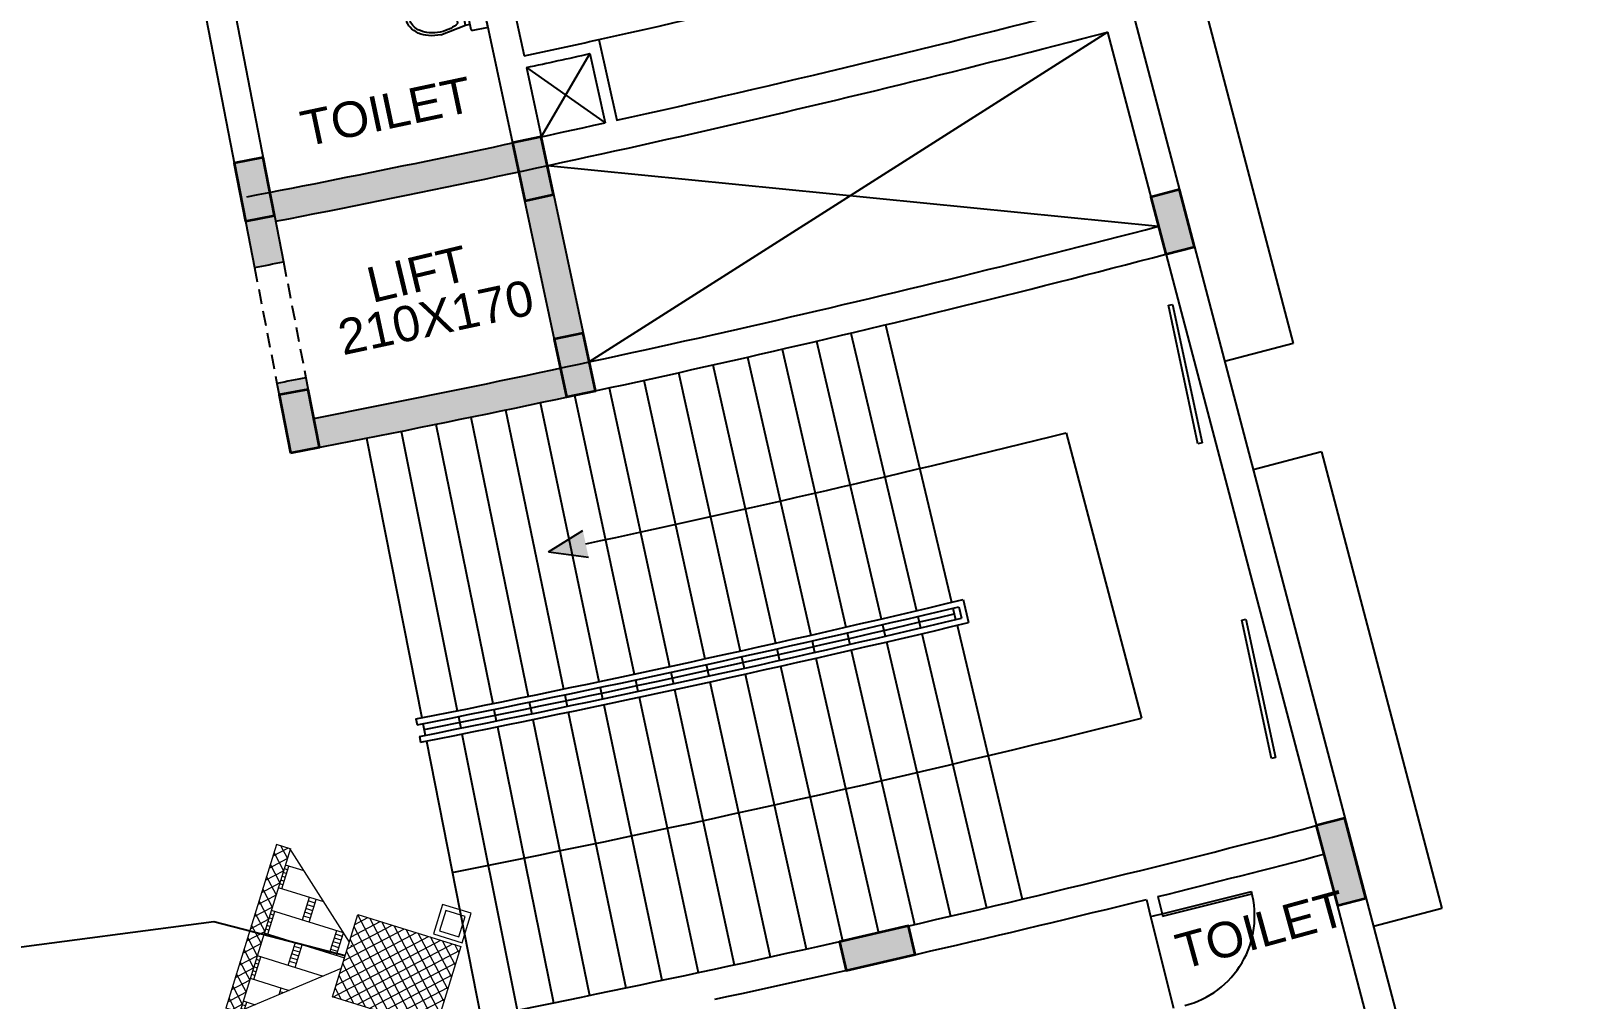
# Model space of a CAD drawing. Header units: inches. Extents: x -221585 to 401252, y -284294 to 332380.
# Drawn here: x 158763 to 160065, y 39393 to 40213 of the extents above; entities that cross this region are included whole.
import ezdxf
from ezdxf.enums import TextEntityAlignment as Align

# ---------------------------------------------------------------- set-up
doc = ezdxf.new("R2010")
doc.units = ezdxf.units.IN
doc.header["$MEASUREMENT"] = 0
doc.linetypes.add('HIDDEN2', pattern=[0.1875, 0.125, -0.0625])
for name, color, linetype, lineweight in [('A-SEC-TXT', 3, 'Continuous', 0), ('A-WALL', 1, 'Continuous', 9), ('column fa 25', 3, 'Continuous', 35), ('FURN', 56, 'Continuous', 0), ('text', 72, 'HIDDEN2', 5)]:
    doc.layers.add(name, color=color, linetype=linetype, lineweight=lineweight)
for name, color, linetype in [('A-TEXT', 3, 'Continuous'), ('AC-GRND-PATT', 251, 'Continuous'), ('LINE2', 2, 'Continuous')]:
    doc.layers.add(name, color=color, linetype=linetype)
doc.styles.add('DIM', font='arial.ttf')
doc.styles.get("Standard").update_dxf_attribs({"font": 'arial.ttf'})
pattern_1 = [(135.0000000000003, (-206628.5231979876, -439172.1450680238), (31.07679027994059, 31.076790279941), []), (45.00000000000047, (-206628.5231979876, -439172.1450680238), (31.076790279941, -31.07679027994059), [])]

# ---------------------------------------------------------------- blocks, each defined once
blk = doc.blocks.new('WC-B1')
at = {"layer": 'LINE2', "color": 0, "ltscale": 0.02}
for p, q in [((-0.397079491263753, 0.1794410837325699), (-0.1750834904582916, 0.1402971991813899)), ((-0.1750834904582916, 0.1402971991813899), (-0.1750834904582916, -0.1446811680377493)), ((-0.1347205864226453, 0.1889725357505369), (-0.1347205864226453, -0.1933565046068963)), ((-0.0048347118869287, 0.1996225357505352), (-0.1240705864227038, 0.1996225357505352)), ((0.0058152881130127, -0.1933565046069816), (0.0058152881130127, 0.1889725357505369)), ((-0.2356278465121022, 0.1118069695489794), (-0.2356278465121022, -0.1161909384053672)), ((-0.397079491263753, -0.1838250525892135), (-0.1750834904582916, -0.1446811680377493)), ((-0.1240705864227038, -0.2040065046068946), (-0.0048347118869287, -0.2040065046069799))]:
    blk.add_line(p, q, dxfattribs=at)
at = {"layer": 'LINE2', "color": 0}
for p, q in [((-0.1750834904582916, 0.1402971991813899), (-0.1347205864226453, 0.1402971991813899)), ((-0.2713942318347335, 0.0648533599364214), (-0.2713942318347335, -0.0755935752061987)), ((-0.1345353762458217, 0), (0, 0)), ((-0.0708810312456763, 0.0670453443646295), (-0.0708810312456763, -0.0734015907779622)), ((-0.335048576834879, -0.0021919844282081), (-0.2005132005890573, -0.0021919844282081)), ((-0.1750834904582916, -0.1446811680377493), (-0.1347205864226453, -0.1446811680377493))]:
    blk.add_line(p, q, dxfattribs=at)
at = {"layer": 'LINE2', "color": 0, "ltscale": 0.02}
blk.add_lwpolyline([(-0.3970794626550287, -0.1596073101674733, 0.0680142051726916), (-0.303989464682104, -0.14688557584509, 0.0753354550649287), (-0.2356278465121022, -0.1161909384053672, 0.1070858103720324)], format="xyb", dxfattribs=at)
at = {"layer": 'LINE2', "color": 0}
blk.add_circle((-0.2713942318347335, -0.0021919844282081), 0.0342181163962987, dxfattribs=at)
at = {"layer": 'LINE2', "color": 0, "ltscale": 0.02}
blk.add_circle((-0.0708810312456763, 0), 0.0239466213862701, dxfattribs=at)
for centre, radius, start, end in [((-0.4247331676554041, -0.1017809503930493), 0.2773353267845238, 106.0009450080911, 124.6951535312713), ((-0.4230685023067054, -0.0984155860979854), 0.2500872498398755, 105.5637382143799, 123.9174305369876), ((-0.3970794626552561, -0.1982148776830002), 0.3776559614155782, 89.99999999996746, 106.0009450080231), ((-0.3970794626552561, -0.191725825483104), 0.3469491667941817, 89.99999999996746, 105.5637382143258), ((-0.397079462654915, -0.191725825483104), 0.346949166794183, 74.43626178567415, 90.00000000003256), ((-0.371090423003352, -0.0984155860979854), 0.2500872498398363, 57.20319978272723, 74.43626178564061), ((-0.1240705864227038, 0.1889725357505369), 0.01065, 90, 179.9999999999788), ((-0.0048347118869287, 0.1889725357505369), 0.01065, 0, 90), ((-0.5314355851180608, -0.0021919844282934), 0.1280027537695292, 149.1075591623081, 180), ((-0.466981702558428, -0.040755288867075), 0.2031122167303641, 124.6951535311918, 149.1075591622598), ((-0.5231637811583596, -0.0021919844282934), 0.1080205249040812, 148.3665189498175, 180), ((-0.4627438062439069, -0.0394112879350246), 0.1789842474825947, 123.9174305369785, 148.3665189498292), ((-0.5314355851180608, -0.0021919844282934), 0.1280027537695369, 180, 210.8924408376919), ((-0.466981702558428, 0.0363713200109146), 0.2031122167303424, 210.8924408377402, 235.3048464688081), ((-0.5231637811583596, -0.0021919844282934), 0.1080205249040989, 180, 211.6334810501825), ((-0.4627438062439069, 0.0350273190788926), 0.1789842474826144, 211.6334810501708, 236.0825694630214), ((-0.4247331676554041, 0.0973969815366616), 0.2773353267845231, 235.3048464687287, 253.9990549919088), ((-0.4230685023067054, 0.094031617241825), 0.2500872498398702, 236.0825694630124, 254.43626178562), ((-0.3970794626552561, 0.1938309088263565), 0.3776559614155729, 253.9990549919769, 270.0000000000326), ((-0.3970794626552561, 0.1873418566264604), 0.346949166794183, 254.4362617856742, 270.0000000000326), ((-0.1240705864227038, -0.1933565046068963), 0.01065, 179.9999999999804, 269.9999999999609), ((-0.0048347118869287, -0.1933565046069816), 0.01065, 269.9999999999739, 0)]:
    blk.add_arc(centre, radius, start, end, dxfattribs=at)
blk = doc.blocks.new('TRTH')
at = {"color": 1, "ltscale": 8}
for p, q in [((-589.8393136805753, -68.75925391937484), (-589.8393136805753, -67.97951037179017)), ((-589.8193136805753, -68.75925391937484), (-589.8193136805753, -67.97925391937488)), ((-589.8393136805753, -68.75925391937484), (-589.8193136805753, -68.75925391937484)), ((-589.8393136805753, -68.85925391937485), (-589.0393136805752, -68.85925391937485))]:
    blk.add_line(p, q, dxfattribs=at)
blk.add_arc((-589.8193136805753, -68.75925391937484), 0.7799999999999728, 0, 91.4692835813525, dxfattribs=at)
blk = doc.blocks.new('ad')
at = {"layer": 'column fa 25', "ltscale": 10}
h = blk.add_hatch(color=3, dxfattribs=at)
h.set_gradient(color1=(141, 141, 141), color2=(145, 145, 145), one_color=1, tint=0.5699999928474426, name='CYLINDER')
h.paths.add_polyline_path([(177442.8026615202, 119905.9636786617), (177467.8026615202, 119905.9636786617), (177467.8026615202, 119955.9636786617), (177442.8026615202, 119955.9636786617)])
blk.add_lwpolyline([(177442.8026615202, 119905.9636786617), (177467.8026615202, 119905.9636786617), (177467.8026615202, 119955.9636786617), (177442.8026615202, 119955.9636786617)], close=True, dxfattribs=at)
blk = doc.blocks.new('ddfe')
at = {"layer": 'column fa 25', "ltscale": 10}
h = blk.add_hatch(color=3, dxfattribs=at)
h.set_gradient(color1=(141, 141, 141), color2=(145, 145, 145), one_color=1, tint=0.5699999928474426, name='CYLINDER')
h.paths.add_polyline_path([(177039.0371168449, 119902.3598854549), (177064.0371168449, 119902.3598854549), (177064.0371168449, 119962.3598854549), (177039.0371168449, 119962.3598854549)])
at = {"layer": 'column fa 25', "color": 2, "ltscale": 10}
blk.add_lwpolyline([(177039.0371168449, 119902.3598854549), (177064.0371168449, 119902.3598854549), (177064.0371168449, 119962.3598854549), (177039.0371168449, 119962.3598854549)], close=True, dxfattribs=at)
blk = doc.blocks.new('dd')
at = {"layer": 'column fa 25', "ltscale": 10}
h = blk.add_hatch(color=3, dxfattribs=at)
h.set_gradient(color1=(141, 141, 141), color2=(145, 145, 145), one_color=1, tint=0.5699999928474426, name='CYLINDER')
h.paths.add_polyline_path([(177327.7670854307, 119885.9636786617), (177352.7670854306, 119885.9636786617), (177352.7670854306, 119955.9636786617), (177327.7670854306, 119955.9636786617)])
at = {"layer": 'column fa 25', "color": 1, "ltscale": 10}
blk.add_lwpolyline([(177327.7670854307, 119885.9636786617), (177352.7670854307, 119885.9636786617), (177352.7670854307, 119955.9636786617), (177327.7670854307, 119955.9636786617)], close=True, dxfattribs=at)
blk = doc.blocks.new('A$C08703A85')
at = {"layer": 'AC-GRND-PATT', "lineweight": -2, "ltscale": 0.1}
h = blk.add_hatch(dxfattribs=at)
h.set_pattern_fill('ANSI37', color=0, scale=351.5937463113331, angle=-2.691e-13)
h.set_pattern_definition(pattern_1)
h.paths.add_polyline_path([(-0.003734150435775518, 836.800141538959), (67.48671045014635, 836.800141538959), (70.3150150985457, 834.4036621111445), (70.3150150985457, 5.948316450696439), (63.24153318116441, 0.001329909544438124), (-0.003734150435775518, 0.001329909544438124)])
h = blk.add_hatch(dxfattribs=at)
h.set_pattern_fill('BRSTONE', color=0, scale=351.5937463113331, angle=-2.691e-13)
h.set_pattern_definition([(180.000000000001, (-206628.5231979876, -439172.1450680238), (-6.724011267479903e-13, 116.02593628274), []), (90, (-206944.9575696974, -439172.1450680238), (175.7968731556658, 116.025936282741), [116.02593628274, -116.02593628274]), (90, (-206909.7981950431, -439172.1450680238), (175.7968731556658, 116.025936282741), [116.02593628274, -116.02593628274]), (180.000000000001, (-206944.9575696974, -439152.8074119729), (-175.7968731556674, 116.025936282739), [-316.4343716801998, 35.1593746311333]), (180.000000000001, (-206944.9575696974, -439133.469755922), (-175.7968731556674, 116.025936282739), [-316.4343716801998, 35.1593746311333]), (180.000000000001, (-206944.9575696974, -439114.132099886), (-175.7968731556674, 116.025936282739), [-316.4343716801998, 35.1593746311333]), (180.000000000001, (-206944.9575696974, -439094.794443835), (-175.7968731556674, 116.025936282739), [-316.4343716801998, 35.1593746311333]), (180.000000000001, (-206944.9575696974, -439075.4567877841), (-175.7968731556674, 116.025936282739), [-316.4343716801998, 35.1593746311333])])
h.paths.add_polyline_path([(70.3150150985457, 834.4036621111445), (481.4555202932097, 486.0360413151793), (481.4555202932097, 351.6121742981486), (70.3150150985457, 5.948316450696439)])
h = blk.add_hatch(dxfattribs=at)
h.set_pattern_fill('ANSI37', color=0, scale=351.5937463113331, angle=-2.691e-13)
h.set_pattern_definition(pattern_1)
h.paths.add_polyline_path([(1008.846139809582, 627.6013600486331), (1008.846139809582, 205.6888644653372), (481.4555202932097, 205.6888644653372), (481.4555202932097, 416.6451122718863), (481.4555202932097, 627.6013600486331)])
at = {"layer": 'A-WALL', "color": 10, "lineweight": -2, "ltscale": 0.1}
for p, q in [((-0.003734150435775518, 836.800141538959), (-0.003734150435775518, 0.001329909544438124)), ((70.3150150985457, 836.800141538959), (-0.003734150435775518, 836.800141538959)), ((481.4555202932097, 486.0360413151793), (67.48671045014635, 836.800141538959)), ((70.3150150985457, 838.5576078253798), (70.3150150985457, 0.001329909544438124)), ((481.4555202932097, 205.6888644653372), (481.4555202932097, 627.6013600486331)), ((481.4555202932097, 627.6013600486331), (1008.846139809582, 627.6013600486331)), ((1008.846139809582, 627.6013600486331), (1008.846139809582, 205.6888644653372)), ((498.59251584718, 471.5155203151517), (494.5514070005156, 474.9396330821328)), ((481.4555202932097, 205.6888644653372), (481.4555202932097, 416.6451122718863)), ((481.4555202932097, 351.6121742981486), (63.24153318116441, 0.001329909544438124)), ((1008.846139809582, 205.6888644653372), (481.4555202932097, 205.6888644653372))]:
    blk.add_line(p, q, dxfattribs=at)
at = {"layer": 'A-WALL', "color": 10, "linetype": 'ByBlock', "lineweight": -2, "ltscale": 0.1}
blk.add_line((70.3150150985457, 0.001329909544438124), (-0.003734150435775518, 0.001329909544438124), dxfattribs=at)
blk = doc.blocks.new('A$C1C8104B6')
at = {"color": 6}
for points in [[(736.5003980866168, 0.0002716926392167807), (887, 0.0002716926392167807), (887, 146), (736.5003980866168, 146)], [(759.5003980866168, 23.00027169263922), (864, 23.00027169263922), (864, 123), (759.5003980866168, 123)]]:
    blk.add_lwpolyline(points, close=True, dxfattribs=at)
at = {"layer": 'A-SEC-TXT', "rotation": 270}
blk.add_blockref('A$C08703A85', (89.89903803798393, 1008.846411502222), dxfattribs=at)

msp = doc.modelspace()

# ---------------------------------------------------------------- hatches: boundary and pattern name
at = {"ltscale": 10}
h = msp.add_hatch(color=4, dxfattribs=at)
h.dxf.hatch_style = 1
edge = h.paths.add_edge_path()
edge.add_arc((156753.2400814013, 51473.03939149552), 11609.56133495549, 280.8636872177116, 282.1450745336707, ccw=False)
edge.add_line((158941.3296501107, 40071.54043612137), (158952.7507551948, 40012.63738391158))
edge.add_arc((153574.6370992162, 67920.38448301819), 28421.23246174097, 280.9077770543814, 280.9581758149061)
edge.add_line((158977.2970041893, 40017.37889947015), (158970.6347032548, 40051.73895980563))
edge.add_arc((156807.9850939933, 51204.06432900447), 11360.07986208351, 280.97453807958, 282.0342236718171)
edge.add_line((159176.5153582371, 40093.64224610064), (159211.9632698748, 39927.3790644863))
edge.add_arc((156822.1491805202, 51134.47308125373), 11459.06486945344, 280.97135196870903, 282.0375255584031, ccw=False)
edge.add_line((159003.0172705623, 39884.85166290466), (158996.3321497169, 39919.20729851173))
edge.add_arc((140515.3718015334, 135429.2056345302), 97281.57933307505, 280.9365473623659, 280.95126063165924, ccw=False)
edge.add_line((158971.8050512905, 39914.46462962229), (158983.2261558836, 39855.561579945))
edge.add_arc((156776.0180588678, 51360.10409042455), 11714.36152587767, 280.8605322741855, 282.1503137187394)
edge.add_line((159241.6230487077, 39908.15849183564), (159195.7492101118, 40123.32293925504))
h = msp.add_hatch(color=2, dxfattribs=at)
h.dxf.hatch_style = 1
h.paths.add_polyline_path([(159235.7938361037, 39767.37437399285), (159201.8620170316, 39771.9326867708), (159231.0149754405, 39789.88405376417)])

# ---------------------------------------------------------------- linework, layer by layer
at = {"color": 4, "ltscale": 10}
for p, q in [((158846.1537667382, 40562.39924410038), (158952.7488715179, 40012.64709876131)), ((159139.489550605, 40387.20054183353), (159181.1529881625, 40191.78435705311)), ((159121.2563936092, 40352.82623752201), (159171.3024300302, 40118.09271397983)), ((158920.191567607, 40311.89370234552), (158965.8759168729, 40076.28186004522)), ((159244.5830548553, 40205.65757000583), (159259.6667441987, 40137.29745594334)), ((159236.9735793488, 40193.73343975772), (159249.9016342599, 40135.14278012482)), ((159183.2381627442, 40182.00415442843), (159241.6230487076, 39908.15849183552)), ((159175.4727725957, 40098.53233967652), (159213.0058556857, 39922.48897094664)), ((158969.6829459784, 40056.64753985353), (158977.2970041893, 40017.37889947015)), ((158971.8050512881, 39914.46462963463, 2.185983530485202e-07), (158983.2261558812, 39855.56157995731, 2.185983530485202e-07)), ((158996.3321497168, 39919.20729851164), (159003.9462079278, 39879.93865812832)), ((159708.5411587247, 39477.4035831948), (159712.1603113879, 39462.84672878284, 0.42183751273877)), ((159718.2514318327, 39479.81061548853, 0.421313419129102), (159721.866546318, 39465.25276718399, 0.421837658147376))]:
    msp.add_line(p, q, dxfattribs=at)
at = {"color": 4, "ltscale": 8}
for p, q in [((159645.0319848133, 40426.18681848721, 0.4210862541116874), (160065.2641547523, 38830.57901748334, 0.4210862541116874)), ((159675.6002440565, 40211.91585051932), (159718.9068628908, 40047.52399299573, 0.4090324259319432)), ((159725.2767465124, 40023.33898972819, 0.4210862541116874), (159852.6186234045, 39539.82604926921, 0.4210862541116874)), ((159858.8479512142, 39515.62404924491), (159898.3363647922, 39365.72861609785, 0.4210862541116874))]:
    msp.add_line(p, q, dxfattribs=at)
at = {"color": 20, "ltscale": 10}
for p, q in [((159731.0590664692, 40335.11465563523, 0.4210862541116874), (159832.9324218551, 39948.30485810881, 0.4210862541116874)), ((159832.932421855, 39948.30485810881, 0.4210862541116874), (159774.910952226, 39933.02385480094, 0.4210862541116874)), ((159857.1181379836, 39856.47248522553, 0.4210862541116874), (159799.0966683546, 39841.19148191775, 0.4210862541116874)), ((159857.1181379835, 39856.47248522562, 0.4210862541116874), (159958.9914933695, 39469.66268769914, 0.4210862541116874)), ((159958.9914933694, 39469.66268769914, 0.4210862541116874), (159900.9700237405, 39454.38168439124, 0.4210862541116874))]:
    msp.add_line(p, q, dxfattribs=at)
at = {"color": 2, "ltscale": 10}
for p, q in [((159675.6002440565, 40211.91585051932), (159236.408073245, 39932.61856123371)), ((159236.9735793488, 40193.73343975772), (159195.7471357231, 40123.33266886772)), ((159183.2381627442, 40182.00415442846), (159249.9016342599, 40135.14278012482)), ((159201.0038960584, 40098.89158561826, 2.435488613745917e-07), (159718.9068628908, 40047.52399299573, 0.4090324259319432)), ((159640.7179923134, 39872.72252098302, 0.4210862541116874), (159704.39367017, 39630.94805536565, 0.4210862541116874)), ((159201.8620170316, 39771.9326867708), (159231.0149754405, 39789.88405376417)), ((159201.8620170316, 39771.93268677083), (159235.7938361037, 39767.37437399288)), ((159553.2080348692, 39731.37033821808), (159557.8472814857, 39711.91583542098)), ((159549.5049613105, 39725.34380343003), (159551.8245839918, 39715.61655466011))]:
    msp.add_line(p, q, dxfattribs=at)
at = {"color": 2, "linetype": 'HIDDEN2', "ltscale": 100}
for p, q in [((158977.2970041893, 40017.37889947015), (158996.3321497168, 39919.20729851164)), ((158952.7541039496, 40012.62011308825), (158971.7892494772, 39914.44851212975))]:
    msp.add_line(p, q, dxfattribs=at)
at = {"color": 5}
for p, q in [((159727.2059347571, 39980.629972808, -0.42108625411155), (159730.7991265229, 39981.39916063268, -0.42108625411155)), ((159752.3038580821, 39863.38728053591, -0.42108625411155), (159727.2059347571, 39980.629972808, -0.42108625411155)), ((159730.7991265229, 39981.39916063268, -0.42108625411155), (159755.8970498479, 39864.15646836062, -0.42108625411155)), ((159755.8970498479, 39864.15646836062, -0.42108625411155), (159752.3038580821, 39863.38728053591, -0.42108625411155)), ((159789.392718753, 39714.06520176323), (159792.9859105188, 39714.83438958792)), ((159814.4906420779, 39596.82250949114), (159789.392718753, 39714.06520176323)), ((159792.9859105188, 39714.83438958792), (159818.0838338437, 39597.59169731585)), ((159818.0838338437, 39597.59169731585), (159814.4906420779, 39596.82250949114))]:
    msp.add_line(p, q, dxfattribs=at)
at = {"color": 2, "ltscale": 8}
for p, q in [((159487.4336651209, 39963.95265112375, 0.4209872332856588), (159543.4519356316, 39729.03946850303, 0.4298061097083051)), ((159429.0341221161, 39950.18699179232, 0.4209843824917157), (159483.8290340255, 39714.98544496737, 0.4298031991956866)), ((159458.2428490437, 39957.03182889055, 0.4209858078862745), (159513.6496278528, 39721.97366829618, 0.4298046544495329)), ((159399.8074841561, 39943.41814060081, 0.4209801062790828), (159453.9901539639, 39708.07479930454, 0.4297988334045873)), ((159341.3004725917, 39930.10840674443, 0.4209630009941654), (159394.2575325376, 39694.48625200964, 0.4297813697967048)), ((159370.5629346179, 39936.72527763166, 0.4209729791615005), (159424.1329871109, 39701.24173367181, 0.4297915569875388)), ((159282.721805616, 39917.10266437629, 0.42093449064131), (159334.4517546564, 39681.2080642425, 0.4297522622065489)), ((159312.0200968037, 39923.56753334304, 0.4209501715743376), (159364.3637889435, 39687.80835983503, 0.4297682716250971)), ((159194.7194178091, 39898.16417676245, 0.420870335285952), (159244.6058853336, 39661.87285157695, 0.4296867629193424)), ((159224.0714686679, 39904.40097527127, 0.4208945729028611), (159274.5728054541, 39668.24029907217, 0.4297115082679144)), ((159253.4055970263, 39910.71380833871, 0.4209159578763891), (159304.521427632, 39674.68537390447, 0.4297333412156895)), ((159135.9615358385, 39885.9187375193, 0.4208133000923334), (159184.6171382465, 39649.37089382944, 0.4296285329476295)), ((159165.3494413533, 39892.00342594937, 0.4208432445327859), (159214.6206641093, 39655.58304483106, 0.4296591046667715)), ((159077.1319219549, 39873.97761431613, 0.4207448476543328), (159124.5551566002, 39637.17962696028, 0.4295586465621269)), ((159106.555697437, 39879.9101277109, 0.4207805013553528), (159154.5953038374, 39643.23641515101, 0.4295950471399118)), ((159047.690204832, 39868.12121668179, 0.4207063382634247), (159094.4966918791, 39631.20054900949, 0.4295193304732171)), ((159514.7967661304, 39717.10703971246, 0.4299872392645068), (159517.0910426856, 39707.37378254498, 0.4303524088944555)), ((159544.6117341929, 39724.17584153364, 0.4299886951414867), (159546.9313313155, 39714.4485875949, 0.4303538660078481)), ((159455.1119483699, 39703.20226635845, 0.4299814157467304), (159457.3555371818, 39693.45720046625, 0.4303465804310165)), ((159484.9635042513, 39710.11584772461, 0.4299857833924564), (159487.2324447031, 39700.3766532391, 0.4303509517859959)), ((159548.0911298768, 39709.58496062554, 0.4305364514410298), (159603.4135212507, 39477.58995418646, 0.4392457766037661)), ((159425.2420979285, 39696.36629797908, 0.4299741362385954), (159427.4603195639, 39686.61542659358, 0.4303392947407086)), ((159488.3669149289, 39695.50705599634, 0.4305335359827656), (159542.4811447028, 39463.22726751707, 0.439242802168675)), ((159518.2381809633, 39702.50715396125, 0.4305349937094294), (159572.9566768057, 39470.36897051713, 0.4392442893837026)), ((159365.4475092776, 39682.92721752636, 0.4299508409843267), (159367.6149499459, 39673.16493290907, 0.4303159797027843)), ((159395.3539519982, 39689.60794652856, 0.4299639447201529), (159397.5467909193, 39679.85133556646, 0.4303290945670491)), ((159428.5694303815, 39681.73999090082, 0.4305218739917652), (159481.474016384, 39449.1817083566, 0.4392309042671701)), ((159458.4773315878, 39688.58466752019, 0.4305291627731587), (159511.986924752, 39456.16484599156, 0.4392383404933773)), ((159305.5797264024, 39669.79865683542, 0.429915895736172), (159307.696323943, 39660.02522269735, 0.4302810047771371)), ((159335.5227680941, 39676.32411806996, 0.4299348247648347), (159337.6647949695, 39666.55622572487, 0.4302999498814082)), ((159368.6986702801, 39668.28379060043, 0.4304985490620131), (159420.3921302194, 39435.4533024776, 0.4392071074972351)), ((159398.6432103799, 39674.97303008538, 0.4305116694904972), (159450.9424186495, 39442.27785863919, 0.4392204933389679)), ((159215.6407722409, 39650.68821292388, 0.4298416276509117), (159217.6809885041, 39640.89854910944, 0.4302066736191928)), ((159245.6387314522, 39656.98069163522, 0.4298692976529524), (159247.7044236892, 39647.19637175175, 0.4302343671201741)), ((159275.6183817851, 39663.35084407841, 0.4298940535135672), (159277.709534447, 39653.57193409087, 0.4302591440048745)), ((159308.7546227133, 39655.13850562833, 0.4304635592976188), (159359.2354740568, 39422.04210143548, 0.4391714099246305)), ((159338.7358084072, 39661.67227955235, 0.430482512439695), (159389.8231493849, 39428.70804712208, 0.4391907464699625)), ((159155.5899126655, 39638.3363382864, 0.4297775429118496), (159157.5791303219, 39628.53618455722, 0.4301425344557235)), ((159185.6245006152, 39644.47342294562, 0.429811042944633), (159187.6392253526, 39634.67848117792, 0.4301760629386407)), ((159248.7372698077, 39642.30421181, 0.430416901853785), (159298.0040296612, 39408.94818258955, 0.4391238086470087)), ((159278.755110778, 39648.6824790971, 0.4304416892505281), (159328.6291017655, 39415.45547589427, 0.4391490974681898)), ((159089.5912962357, 39630.23251248675, 0.4295192917171396), (159090.5603747299, 39625.32732223743, 0.4297017553404239)), ((159089.5912962357, 39630.23251248675, 0.4295192917171396), (159090.5603747299, 39625.32732223743, 0.4297017553404239)), ((159095.4657702859, 39626.2953592026, 0.4297017940800452), (159097.4039270994, 39616.48497958883, 0.4300667212937015)), ((159125.5370041084, 39632.27697711854, 0.4297411268707772), (159127.5006991248, 39622.4716774351, 0.4301060874880769)), ((159188.6465877212, 39629.78101029407, 0.430358572935645), (159236.6977727081, 39396.17164913454, 0.4390642997927386)), ((159218.7010966357, 39636.00371720223, 0.4303891966033338), (159267.3602545128, 39402.52023522824, 0.4390955429468353)), ((159092.498531718, 39615.51694173997, 0.4300666825869517), (159093.4676102119, 39610.61175149179, 0.4302491462101952)), ((159128.4825466329, 39617.56902759336, 0.4302885677967264), (159175.3166727733, 39383.71263014252, 0.4389928785193312)), ((159158.57373915, 39623.63610769261, 0.4303250302276605), (159206.0165802535, 39389.90244125144, 0.4390300785490589)), ((159098.3730055062, 39611.57978978194, 0.4302491849005297), (159144.5980455093, 39377.60223599372, 0.4389526989462261))]:
    msp.add_line(p, q, dxfattribs=at)
at = {"color": 144}
for p, q in [((158918.4020302616, 39458.33502624076), (157880.5290195334, 39323.29577876799)), ((159029.5777573067, 39429.7256987311), (158918.4020302616, 39458.33502624076))]:
    msp.add_line(p, q, dxfattribs=at)
at = {"color": 8, "ltscale": 10}
msp.add_arc((156813.2864849021, 51178.01735443383), 11238.5, 282.4939424454017, 284.6276493912831, dxfattribs=at)
at = {"color": 4, "ltscale": 10}
for centre, radius, start, end in [((156813.2864849122, 51178.0173543909, -58.42395735030389), 11308.49999995592, 282.4936268667672, 284.6284366612953), ((156813.2864849024, 51178.01735443255), 11333.49999999869, 280.9732954312194, 284.6286597976239), ((156813.2864849021, 51178.01735443383), 11238.5, 282.1629206656907, 282.4939424454017), ((156341.9677831878, 53327.68002235715), 13449.22344949261, 282.1961469100494, 282.4304583652399), ((156813.2864849021, 51178.01735443383), 11308.5, 280.8719631430628, 282.4429607412973), ((156813.2864849113, 51178.01735439792, 0.8422345002935993), 11503.49999996297, 280.9732954312194, 284.6306331046488), ((156813.2864849021, 51178.01735443383), 11368.5, 280.8472985411058, 280.9732954312194), ((156911.3296608368, 50709.50153236894, 0.8422345002935993), 11049.90366004256, 280.8329433274819, 284.7525835840416), ((162234.8320686215, 23151.34380715947), 17077.73778313058, 100.931357950274, 101.0152329121903), ((156825.867529996, 51117.36134326167, -28.99995578319036), 11966.56208717097, 280.732421573842, 284.6511007671393), ((156813.2864849513, 51178.0173542331, -28.0178777604065), 12053.49999979335, 283.9459185693062, 284.6362484961087), ((156746.1426001221, 51458.84844293725), 12342.23748544237, 282.145511949419, 283.8877911604664), ((156813.2864849021, 51178.01735443383), 12068.5, 283.8983642801363, 283.9459187359589)]:
    msp.add_arc(centre, radius, start, end, dxfattribs=at)
at = {"color": 2, "ltscale": 10}
for radius, start, end in [(11653.5, 281.9860703380561, 284.0415291983822), (11903.5, 281.1755472969615, 284.0565107527171)]:
    msp.add_arc((156813.2861223363, 51178.01735440682), radius, start, end, dxfattribs=at)
at = {"color": 2, "ltscale": 8}
for radius, start, end in [(11770, 281.1512075451363, 283.4613045334232), (11775, 281.151217878798, 283.4369544388956), (11780, 281.1755472969615, 283.4126250187973), (11785, 281.1512385257231, 283.4369337933767), (11790, 281.1512488321802, 283.4612219533213)]:
    msp.add_arc((156813.2861223363, 51178.01735440682), radius, start, end, dxfattribs=at)

# ---------------------------------------------------------------- block references
at = {"color": 4, "xscale": 99.99999999999221, "yscale": 99.99999999999221, "zscale": 99.99999999999221, "rotation": 283.9590990273752}
msp.add_blockref('TRTH', (180623.3774167265, -16118.11258455733, 0.8491391244922871), dxfattribs=at)
at = {"layer": 'A-SEC-TXT', "xscale": 0.17325, "yscale": 0.17325, "zscale": 0.17325, "rotation": 72.80231606174786}
msp.add_blockref('A$C1C8104B6', (159090.915497058, 39318.87513608685), dxfattribs=at)
at = {"layer": 'column fa 25', "color": 3, "extrusion": (-2.050517701474828e-09, 9.524693674745032e-09, 1), "rotation": 12.14945272361627}
msp.add_blockref('ad', (10949.09537757293, -114496.1557187097, 0.000650873061090266), dxfattribs=at)
at = {"layer": 'column fa 25', "color": 3, "extrusion": (-9.4129902790774e-10, 9.752140819576694e-09, 1), "rotation": 11.02648216090999}
for p in [(7711.714740066212, -111578.6781045162, 0.0009496984603038238), (7749.778051465348, -111774.9810803903, 0.0009482358641236335)]:
    msp.add_blockref('ad', p, dxfattribs=at)
at = {"layer": 'column fa 25', "color": 3}
for p, rotation in [((18671.65920059089, -121119.8741289054, 0.4211172501487799), 14.75482524577017), ((10677.23792158425, -114367.1946240003, -2.566382682861228e-06), 12.03546632198835)]:
    msp.add_blockref('ad', p, dxfattribs=dict(at, rotation=rotation))
at = {"layer": 'column fa 25', "color": 3, "extrusion": (-0.004039195016050539, 0.01918558092273075, 0.9998077807200141), "rotation": 182.8652553230037}
msp.add_blockref('dd', (6540.410687616637, 122911.5352493442, 98.42302639847821), dxfattribs=at)
at = {"layer": 'column fa 25', "color": 3, "extrusion": (-0.004003208026491226, 0.01743271690563109, 0.9998400245573213), "rotation": 90.00000000000756}
msp.add_blockref('ddfe', (-44328.91460446583, -179793.1082350342, 49.26845246146968), dxfattribs=at)
at = {"layer": 'FURN', "xscale": -99.39082829012487, "yscale": 99.39082829012477, "zscale": 99.39082829011872, "rotation": 191.651387575139}
msp.add_blockref('WC-B1', (159145.7573340649, 40235.12937374425), dxfattribs=at)

# ---------------------------------------------------------------- texts
at = {"layer": 'A-TEXT'}
msp.add_text('TOILET', height=30, rotation=15.35862537567274, dxfattribs=at).set_placement((159805.5084424649, 39451.78658667221, -0.004210862541571696), align=Align.MIDDLE)
at = {"layer": 'text', "lineweight": -2, "ltscale": 2, "char_height": 30, "attachment_point": 7, "style": 'DIM'}
for s, insert, width, rotation in [('{\\C3;TOILET}', (158995.8872137832, 40114.44577967681, -0.42108625411155), 355.219679429928, 11.96552849249613), ('{\\C3;LIFT}', (159052.4798308441, 39982.46407089542), 355.219679429928, 13.474073049098905), ('{\\C3;210X170}', (159027.690024319, 39937.79119702522, 0.8421717045791958), 592.7904476856264, 12.14596205897312)]:
    msp.add_mtext(s, dxfattribs=dict(at, insert=insert, width=width, rotation=rotation))

doc.saveas('drawing.dxf')
